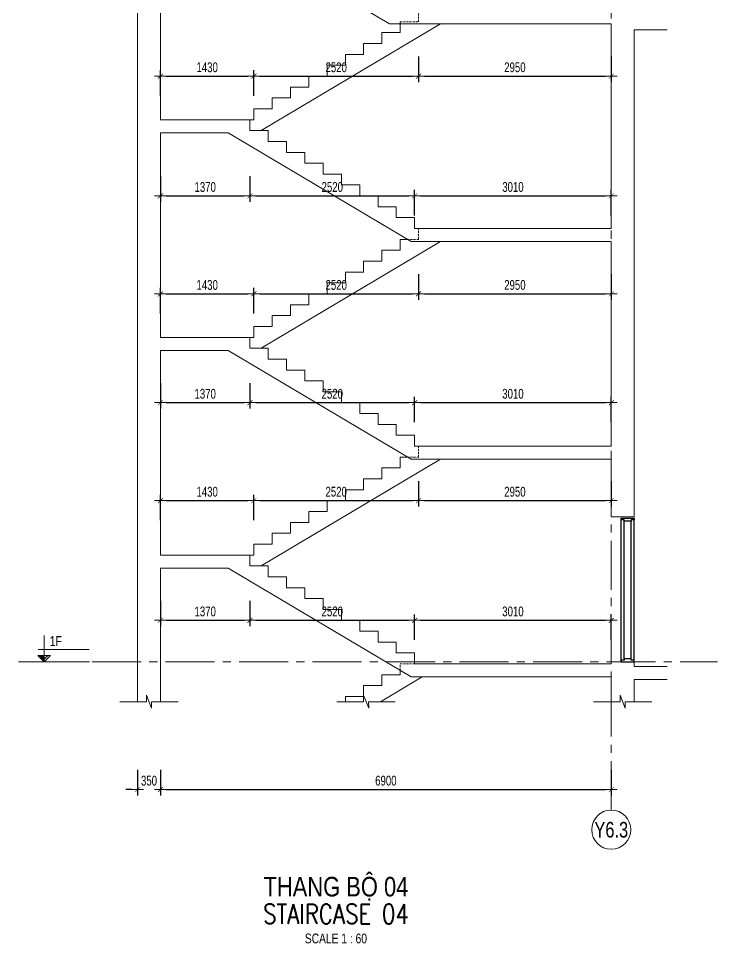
# Model space of a CAD drawing. Header units: millimetres. Extents: x -179076 to 254975, y -18667 to 296191.
# Drawn here: x 62332 to 73030, y 162177 to 176342 of the extents above; entities that cross this region are included whole.
import ezdxf
from ezdxf.enums import TextEntityAlignment as Align

# ---------------------------------------------------------------- set-up
doc = ezdxf.new("R2010")
doc.units = ezdxf.units.MM
doc.linetypes.add('CENTER2', pattern=[1.125, 0.75, -0.125, 0.125, -0.125])
doc.linetypes.add('HIDDEN2', pattern=[4.762499999999999, 3.175, -1.5875])
doc.layers.get('Defpoints').update_dxf_attribs({"color": 151, "lineweight": 9})
doc.layers.add('A-DOOR', color=4, linetype='Continuous')
doc.layers.add('DOOR', color=4, linetype='Continuous')
for name, color, linetype, lineweight in [('NDC_S_ANNO', 7, 'Continuous', 20), ('NDC_S_AXIS', 5, 'CENTER2', 13), ('NDC_S_CONTINUOUS', 3, 'Continuous', 20), ('NDC_S_DIM', 1, 'Continuous', 15), ('NDC_S_ENG TITLE', 3, 'Continuous', 20), ('NDC_S_HIDDEN', 8, 'HIDDEN2', 13), ('NDC_S_SLAB', 2, 'Continuous', 20), ('NDC_S_SYMBOL', 1, 'Continuous', 15), ('NDC_S_TEXT SYMBOL', 7, 'Continuous', 20), ('NDC_S_VN TEXT', 7, 'Continuous', 20), ('NDC_S_VN TITLE', 6, 'Continuous', 35)]:
    doc.layers.add(name, color=color, linetype=linetype, lineweight=lineweight)
doc.styles.add('NDC_ANNO', font='', dxfattribs={"width": 0.8})
doc.styles.add('NDC_DIM', font='', dxfattribs={"width": 0.75})
doc.styles.add('NDC_EN TXT', font='romans.shx', dxfattribs={"width": 0.8})
doc.styles.add('NDC_VIE TXT', font='arial.ttf', dxfattribs={"width": 0.8})
doc.styles.get('NDC_ANNO').set_extended_font_data('Dotum')
doc.styles.get('NDC_DIM').set_extended_font_data('Dotum')
doc.dimstyles.new('NDC_dim_60', dxfattribs={"dimscale": 60, "dimtxt": 2.5, "dimasz": 1.5, "dimexe": 1.5, "dimexo": 2.5, "dimgap": 1, "dimtad": 1, "dimdec": 0, "dimzin": 0, "dimdsep": 46, "dimtxsty": 'NDC_DIM', "dimblk": 'DIMMARK', "dimcen": 0.09, "dimdle": 1.2, "dimclrd": 1, "dimclre": 1, "dimclrt": 3, "dimadec": 0, "dimazin": 0, "dimtfac": 1, "dimtdec": 0, "dimtix": 1, "dimtofl": 0, "dimtmove": 0, "dimatfit": 3, "dimfxl": 5, "dimfxlon": 1, "dimtolj": 1, "dimtzin": 0, "dimarcsym": 0})

# ---------------------------------------------------------------- blocks, each defined once
blk = doc.blocks.new('X-SECTION-2$0$X-SEC-DOO2')
at = {"layer": 'A-DOOR'}
for p, q in [((41975.58351206721, 101971.8529757934), (41975.58351206745, 104171.8529757934)), ((42020.58351206721, 102016.8529757934), (42020.58351206745, 104126.8529757934)), ((42130.58351206721, 102016.8529757934), (42130.58351206745, 104126.8529757934)), ((42175.58351206721, 101971.8529757934), (42175.58351206745, 104171.8529757934))]:
    blk.add_line(p, q, dxfattribs=at)
for points in [[(41975.58351206745, 104171.8529757934), (41975.58351206745, 104146.8529757934), (42020.58351206745, 104146.8529757934), (42020.58351206745, 104126.8529757934), (42130.58351206745, 104126.8529757934), (42130.58351206745, 104146.8529757934), (42175.58351206745, 104146.8529757934), (42175.58351206745, 104171.8529757934)], [(41975.58351206721, 101971.8529757934), (41975.58351206721, 101996.8529757934), (42020.58351206721, 101996.8529757934), (42020.58351206721, 102016.8529757934), (42130.58351206721, 102016.8529757934), (42130.58351206721, 101996.8529757934), (42175.58351206721, 101996.8529757934), (42175.58351206721, 101971.8529757934)]]:
    blk.add_lwpolyline(points, close=True, dxfattribs=at)
at = {"layer": 'Defpoints'}
blk.add_line((41975.58351206745, 104191.8529757934), (42175.58351206745, 104191.8529757934), dxfattribs=at)
blk = doc.blocks.new('*U187')
at = {"layer": 'NDC_S_SYMBOL'}
blk.add_line((3.061616997868383e-16, 5), (4.286263797015736e-16, 9), dxfattribs=at)
blk.add_circle((0, 0), 5, dxfattribs=at)
at = {"layer": 'NDC_S_TEXT SYMBOL', "color": 7, "style": 'NDC_ANNO', "width": 0.8}
blk.add_attdef('GRID', text='', height=4, dxfattribs=at).set_placement((0, 0), align=Align.MIDDLE)
blk = doc.blocks.new('kata_block_CT')
at = {"layer": 'NDC_S_ANNO'}
blk.add_hatch(color=3, dxfattribs=at).paths.add_polyline_path([(0, 1.596954857557648), (-1.612010908633238, 1.596954857557648), (0, 0)])
at = {"layer": 'NDC_S_ANNO', "ltscale": 50}
h = blk.add_hatch(dxfattribs=at)
h.set_pattern_fill('ANSI31', color=256, scale=1.406250541793835, style=0)
h.set_pattern_definition([(45.00000000000001, (0, 5.456968210637569e-12), (-3.157122508925224, 3.157122508925225), [])])
h.paths.add_polyline_path([(0, 1.596954857557648), (0, 0), (1.612010908924276, 1.596954857557648)])
for p, q in [((-1.592704896858777, 3.140833880479477), (11.46947077315417, 3.140833880479477)), ((11.56125648126181, 5.456968210637569e-12), (-1.63869572513795, 5.456968210637569e-12))]:
    blk.add_line(p, q, dxfattribs=at)
for points in [[(0, 6.69495074864426), (0, 0)], [(0, 0), (-1.612010908924276, 1.596954857557648), (0, 1.596954857557648)], [(0, 0), (1.612010908924276, 1.596954857557648), (0, 1.596954857557648)]]:
    blk.add_lwpolyline(points, dxfattribs=at)
at = {"layer": 'NDC_S_ANNO', "color": 8, "ltscale": 50}
blk.add_lwpolyline([(0, 0), (-1.612010908633238, 1.596954857557648), (0, 1.596954857557648)], dxfattribs=at)
at = {"layer": 'NDC_S_TEXT SYMBOL', "color": 3, "style": 'NDC_ANNO', "width": 0.8}
blk.add_attdef('CT', (1.409564409346785, 4.068271311703938), '', height=2.5, dxfattribs=at)
blk = doc.blocks.new('Drawing name_symbol')
at = {"layer": 'NDC_S_ENG TITLE', "style": 'NDC_EN TXT', "width": 0.8}
blk.add_attdef('SECTDET1', text='', height=5, dxfattribs=at).set_placement((0, 1.011264427095739), align=Align.CENTER)
at = {"layer": 'NDC_S_TEXT SYMBOL', "lineweight": 25, "style": 'NDC_ANNO', "width": 0.8}
blk.add_attdef('SSCALE', text='', height=2.5, dxfattribs=at).set_placement((0, -3.998868953555331), align=Align.CENTER)
at = {"layer": 'NDC_S_VN TITLE', "style": 'NDC_VIE TXT', "width": 0.8}
blk.add_attdef('SECTDET2', text='', height=5, dxfattribs=at).set_placement((0, 7.970649532882817), align=Align.CENTER)
blk = doc.blocks.new('DIMMARK')
at = {"layer": 'NDC_S_DIM', "color": 1}
blk.add_line((-1.5, 0), (1, 0), dxfattribs=at)
at = {"layer": 'NDC_S_DIM', "color": 2, "const_width": 0.1}
blk.add_lwpolyline([(-0.4242640687119285, -0.4242640687119285), (0.4242640687119285, 0.4242640687119285)], dxfattribs=at)
blk = doc.blocks.new('*D2323')
at = {"layer": 'Defpoints', "color": 0, "transparency": 16777216}
for p in [(64504.42074302932, 168125.9525134283), (65874.42074272908, 168125.9525134283), (65874.42074272908, 167125.9525134281)]:
    blk.add_point(p, dxfattribs=at)
at = {"layer": 'NDC_S_DIM', "color": 1, "lineweight": -2, "transparency": 16777216}
for p, q in [((64504.42074302932, 167425.9525134281), (64504.42074302932, 167035.9525134281)), ((65874.42074272908, 167425.9525134281), (65874.42074272908, 167035.9525134281)), ((64594.42074302932, 167125.9525134281), (65784.42074272908, 167125.9525134281))]:
    blk.add_line(p, q, dxfattribs=at)
at = {"layer": 'NDC_S_DIM', "color": 1, "lineweight": -2, "transparency": 16777216, "xscale": 90, "yscale": 90, "zscale": 90, "rotation": 180}
blk.add_blockref('DIMMARK', (64504.42074302932, 167125.9525134281), dxfattribs=at)
at = {"layer": 'NDC_S_DIM', "color": 1, "lineweight": -2, "transparency": 16777216, "xscale": 90, "yscale": 90, "zscale": 90}
blk.add_blockref('DIMMARK', (65874.42074272908, 167125.9525134281), dxfattribs=at)
at = {"layer": 'NDC_S_DIM', "color": 3, "transparency": 16777216, "insert": (65189.4207428792, 167261.0542773358), "char_height": 150, "attachment_point": 5, "style": 'NDC_DIM'}
blk.add_mtext('\\A1;1370', dxfattribs=at)
blk = doc.blocks.new('*D2324')
at = {"layer": 'Defpoints', "color": 0, "transparency": 16777216}
for p in [(65874.42074272908, 168125.9525134283), (68394.42074272908, 167125.9525134281), (68394.42074272908, 166459.2858467592)]:
    blk.add_point(p, dxfattribs=at)
at = {"layer": 'NDC_S_DIM', "color": 1, "lineweight": -2, "transparency": 16777216}
for p, q in [((65874.42074272908, 167425.9525134281), (65874.42074272908, 167035.9525134281)), ((68394.42074272908, 166825.9525134281), (68394.42074272908, 167215.9525134281)), ((65964.42074272908, 167125.9525134281), (68304.42074272908, 167125.9525134281))]:
    blk.add_line(p, q, dxfattribs=at)
at = {"layer": 'NDC_S_DIM', "color": 1, "lineweight": -2, "transparency": 16777216, "xscale": 90, "yscale": 90, "zscale": 90, "rotation": 180}
blk.add_blockref('DIMMARK', (65874.42074272908, 167125.9525134281), dxfattribs=at)
at = {"layer": 'NDC_S_DIM', "color": 1, "lineweight": -2, "transparency": 16777216, "xscale": 90, "yscale": 90, "zscale": 90}
blk.add_blockref('DIMMARK', (68394.42074272908, 167125.9525134281), dxfattribs=at)
at = {"layer": 'NDC_S_DIM', "color": 3, "transparency": 16777216, "insert": (67134.42074272908, 167261.0542773358), "char_height": 150, "attachment_point": 5, "style": 'NDC_DIM'}
blk.add_mtext('\\A1;2520', dxfattribs=at)
blk = doc.blocks.new('*D2325')
at = {"layer": 'Defpoints', "color": 0, "transparency": 16777216}
for p in [(71404.42074302117, 167125.9525134281), (68394.42074272908, 166459.2858467592), (71404.42074302117, 166459.2858467591)]:
    blk.add_point(p, dxfattribs=at)
at = {"layer": 'NDC_S_DIM', "color": 1, "lineweight": -2, "transparency": 16777216}
for p, q in [((68394.42074272908, 166825.9525134281), (68394.42074272908, 167215.9525134281)), ((71404.42074302117, 166825.9525134281), (71404.42074302117, 167215.9525134281)), ((68484.42074272908, 167125.9525134281), (71314.42074302117, 167125.9525134281))]:
    blk.add_line(p, q, dxfattribs=at)
at = {"layer": 'NDC_S_DIM', "color": 1, "lineweight": -2, "transparency": 16777216, "xscale": 90, "yscale": 90, "zscale": 90, "rotation": 180}
blk.add_blockref('DIMMARK', (68394.42074272908, 167125.9525134281), dxfattribs=at)
at = {"layer": 'NDC_S_DIM', "color": 1, "lineweight": -2, "transparency": 16777216, "xscale": 90, "yscale": 90, "zscale": 90}
blk.add_blockref('DIMMARK', (71404.42074302117, 167125.9525134281), dxfattribs=at)
at = {"layer": 'NDC_S_DIM', "color": 3, "transparency": 16777216, "insert": (69899.42074287513, 167261.0542773358), "char_height": 150, "attachment_point": 5, "style": 'NDC_DIM'}
blk.add_mtext('\\A1;3010', dxfattribs=at)
blk = doc.blocks.new('*D2326')
at = {"layer": 'Defpoints', "color": 0, "transparency": 16777216}
for p in [(65934.42074272908, 168959.2858467618), (64504.42074302932, 168125.9525134283), (65934.42074272908, 168125.9525134283)]:
    blk.add_point(p, dxfattribs=at)
at = {"layer": 'NDC_S_DIM', "color": 1, "lineweight": -2, "transparency": 16777216}
for p, q in [((64504.42074302932, 168659.2858467618), (64504.42074302932, 169049.2858467618)), ((65934.42074272908, 168659.2858467618), (65934.42074272908, 169049.2858467618)), ((64594.42074302932, 168959.2858467618), (65844.42074272908, 168959.2858467618))]:
    blk.add_line(p, q, dxfattribs=at)
at = {"layer": 'NDC_S_DIM', "color": 1, "lineweight": -2, "transparency": 16777216, "xscale": 90, "yscale": 90, "zscale": 90, "rotation": 180}
blk.add_blockref('DIMMARK', (64504.42074302932, 168959.2858467618), dxfattribs=at)
at = {"layer": 'NDC_S_DIM', "color": 1, "lineweight": -2, "transparency": 16777216, "xscale": 90, "yscale": 90, "zscale": 90}
blk.add_blockref('DIMMARK', (65934.42074272908, 168959.2858467618), dxfattribs=at)
at = {"layer": 'NDC_S_DIM', "color": 3, "transparency": 16777216, "insert": (65219.4207428792, 169094.3876106695), "char_height": 150, "attachment_point": 5, "style": 'NDC_DIM'}
blk.add_mtext('\\A1;1430', dxfattribs=at)
blk = doc.blocks.new('*D2327')
at = {"layer": 'Defpoints', "color": 0, "transparency": 16777216}
for p in [(68454.42074272908, 169625.9525134286), (68454.42074272908, 168959.2858467618), (65934.42074272908, 168125.9525134283)]:
    blk.add_point(p, dxfattribs=at)
at = {"layer": 'NDC_S_DIM', "color": 1, "lineweight": -2, "transparency": 16777216}
for p, q in [((68454.42074272908, 169259.2858467618), (68454.42074272908, 168869.2858467618)), ((65934.42074272908, 168659.2858467618), (65934.42074272908, 169049.2858467618)), ((66024.42074272908, 168959.2858467618), (68364.42074272908, 168959.2858467618))]:
    blk.add_line(p, q, dxfattribs=at)
at = {"layer": 'NDC_S_DIM', "color": 1, "lineweight": -2, "transparency": 16777216, "xscale": 90, "yscale": 90, "zscale": 90, "rotation": 180}
blk.add_blockref('DIMMARK', (65934.42074272908, 168959.2858467618), dxfattribs=at)
at = {"layer": 'NDC_S_DIM', "color": 1, "lineweight": -2, "transparency": 16777216, "xscale": 90, "yscale": 90, "zscale": 90}
blk.add_blockref('DIMMARK', (68454.42074272908, 168959.2858467618), dxfattribs=at)
at = {"layer": 'NDC_S_DIM', "color": 3, "transparency": 16777216, "insert": (67194.42074272908, 169094.3876106695), "char_height": 150, "attachment_point": 5, "style": 'NDC_DIM'}
blk.add_mtext('\\A1;2520', dxfattribs=at)
blk = doc.blocks.new('*D2328')
at = {"layer": 'Defpoints', "color": 0, "transparency": 16777216}
for p in [(68454.42074272908, 169625.9525134286), (71404.42074302117, 169592.6191800932), (71404.42074302117, 168959.2858467618)]:
    blk.add_point(p, dxfattribs=at)
at = {"layer": 'NDC_S_DIM', "color": 1, "lineweight": -2, "transparency": 16777216}
for p, q in [((68454.42074272908, 169259.2858467618), (68454.42074272908, 168869.2858467618)), ((71404.42074302117, 169259.2858467618), (71404.42074302117, 168869.2858467618)), ((68544.42074272908, 168959.2858467618), (71314.42074302117, 168959.2858467618))]:
    blk.add_line(p, q, dxfattribs=at)
at = {"layer": 'NDC_S_DIM', "color": 1, "lineweight": -2, "transparency": 16777216, "xscale": 90, "yscale": 90, "zscale": 90, "rotation": 180}
blk.add_blockref('DIMMARK', (68454.42074272908, 168959.2858467618), dxfattribs=at)
at = {"layer": 'NDC_S_DIM', "color": 1, "lineweight": -2, "transparency": 16777216, "xscale": 90, "yscale": 90, "zscale": 90}
blk.add_blockref('DIMMARK', (71404.42074302117, 168959.2858467618), dxfattribs=at)
at = {"layer": 'NDC_S_DIM', "color": 3, "transparency": 16777216, "insert": (69929.42074287513, 169094.3876106695), "char_height": 150, "attachment_point": 5, "style": 'NDC_DIM'}
blk.add_mtext('\\A1;2950', dxfattribs=at)
blk = doc.blocks.new('*D2329')
at = {"layer": 'Defpoints', "color": 0, "transparency": 16777216}
for p in [(64504.42074302932, 171459.2858467624), (65874.42074272908, 171459.2858467624), (65874.42074272908, 170459.2858467621)]:
    blk.add_point(p, dxfattribs=at)
at = {"layer": 'NDC_S_DIM', "color": 1, "lineweight": -2, "transparency": 16777216}
for p, q in [((64504.42074302932, 170759.2858467621), (64504.42074302932, 170369.2858467621)), ((65874.42074272908, 170759.2858467621), (65874.42074272908, 170369.2858467621)), ((64594.42074302932, 170459.2858467621), (65784.42074272908, 170459.2858467621))]:
    blk.add_line(p, q, dxfattribs=at)
at = {"layer": 'NDC_S_DIM', "color": 1, "lineweight": -2, "transparency": 16777216, "xscale": 90, "yscale": 90, "zscale": 90, "rotation": 180}
blk.add_blockref('DIMMARK', (64504.42074302932, 170459.2858467621), dxfattribs=at)
at = {"layer": 'NDC_S_DIM', "color": 1, "lineweight": -2, "transparency": 16777216, "xscale": 90, "yscale": 90, "zscale": 90}
blk.add_blockref('DIMMARK', (65874.42074272908, 170459.2858467621), dxfattribs=at)
at = {"layer": 'NDC_S_DIM', "color": 3, "transparency": 16777216, "insert": (65189.4207428792, 170594.3876106699), "char_height": 150, "attachment_point": 5, "style": 'NDC_DIM'}
blk.add_mtext('\\A1;1370', dxfattribs=at)
blk = doc.blocks.new('*D2330')
at = {"layer": 'Defpoints', "color": 0, "transparency": 16777216}
for p in [(65874.42074272908, 171459.2858467624), (68394.42074272908, 170459.2858467621), (68394.42074272908, 169792.6191800933)]:
    blk.add_point(p, dxfattribs=at)
at = {"layer": 'NDC_S_DIM', "color": 1, "lineweight": -2, "transparency": 16777216}
for p, q in [((65874.42074272908, 170759.2858467621), (65874.42074272908, 170369.2858467621)), ((65964.42074272908, 170459.2858467621), (68304.42074272908, 170459.2858467621)), ((68394.42074272908, 170159.2858467621), (68394.42074272908, 170549.2858467621))]:
    blk.add_line(p, q, dxfattribs=at)
at = {"layer": 'NDC_S_DIM', "color": 1, "lineweight": -2, "transparency": 16777216, "xscale": 90, "yscale": 90, "zscale": 90, "rotation": 180}
blk.add_blockref('DIMMARK', (65874.42074272908, 170459.2858467621), dxfattribs=at)
at = {"layer": 'NDC_S_DIM', "color": 1, "lineweight": -2, "transparency": 16777216, "xscale": 90, "yscale": 90, "zscale": 90}
blk.add_blockref('DIMMARK', (68394.42074272908, 170459.2858467621), dxfattribs=at)
at = {"layer": 'NDC_S_DIM', "color": 3, "transparency": 16777216, "insert": (67134.42074272908, 170594.3876106699), "char_height": 150, "attachment_point": 5, "style": 'NDC_DIM'}
blk.add_mtext('\\A1;2520', dxfattribs=at)
blk = doc.blocks.new('*D2331')
at = {"layer": 'Defpoints', "color": 0, "transparency": 16777216}
for p in [(71404.42074302117, 170459.2858467621), (68394.42074272908, 169792.6191800933), (71404.42074302117, 169792.6191800933)]:
    blk.add_point(p, dxfattribs=at)
at = {"layer": 'NDC_S_DIM', "color": 1, "lineweight": -2, "transparency": 16777216}
for p, q in [((68394.42074272908, 170159.2858467621), (68394.42074272908, 170549.2858467621)), ((68484.42074272908, 170459.2858467621), (71314.42074302117, 170459.2858467621)), ((71404.42074302117, 170159.2858467621), (71404.42074302117, 170549.2858467621))]:
    blk.add_line(p, q, dxfattribs=at)
at = {"layer": 'NDC_S_DIM', "color": 1, "lineweight": -2, "transparency": 16777216, "xscale": 90, "yscale": 90, "zscale": 90, "rotation": 180}
blk.add_blockref('DIMMARK', (68394.42074272908, 170459.2858467621), dxfattribs=at)
at = {"layer": 'NDC_S_DIM', "color": 1, "lineweight": -2, "transparency": 16777216, "xscale": 90, "yscale": 90, "zscale": 90}
blk.add_blockref('DIMMARK', (71404.42074302117, 170459.2858467621), dxfattribs=at)
at = {"layer": 'NDC_S_DIM', "color": 3, "transparency": 16777216, "insert": (69899.42074287513, 170594.3876106699), "char_height": 150, "attachment_point": 5, "style": 'NDC_DIM'}
blk.add_mtext('\\A1;3010', dxfattribs=at)
blk = doc.blocks.new('*D2332')
at = {"layer": 'Defpoints', "color": 0, "transparency": 16777216}
for p in [(65934.42074272908, 172125.9525134292), (64504.42074302932, 171459.2858467624), (65934.42074272908, 171459.2858467624)]:
    blk.add_point(p, dxfattribs=at)
at = {"layer": 'NDC_S_DIM', "color": 1, "lineweight": -2, "transparency": 16777216}
for p, q in [((64504.42074302932, 171825.9525134292), (64504.42074302932, 172215.9525134292)), ((64594.42074302932, 172125.9525134292), (65844.42074272908, 172125.9525134292)), ((65934.42074272908, 171825.9525134292), (65934.42074272908, 172215.9525134292))]:
    blk.add_line(p, q, dxfattribs=at)
at = {"layer": 'NDC_S_DIM', "color": 1, "lineweight": -2, "transparency": 16777216, "xscale": 90, "yscale": 90, "zscale": 90, "rotation": 180}
blk.add_blockref('DIMMARK', (64504.42074302932, 172125.9525134292), dxfattribs=at)
at = {"layer": 'NDC_S_DIM', "color": 1, "lineweight": -2, "transparency": 16777216, "xscale": 90, "yscale": 90, "zscale": 90}
blk.add_blockref('DIMMARK', (65934.42074272908, 172125.9525134292), dxfattribs=at)
at = {"layer": 'NDC_S_DIM', "color": 3, "transparency": 16777216, "insert": (65219.4207428792, 172261.0542773369), "char_height": 150, "attachment_point": 5, "style": 'NDC_DIM'}
blk.add_mtext('\\A1;1430', dxfattribs=at)
blk = doc.blocks.new('*D2333')
at = {"layer": 'Defpoints', "color": 0, "transparency": 16777216}
for p in [(68454.42074272908, 172959.2858467627), (68454.42074272908, 172125.9525134292), (65934.42074272908, 171459.2858467624)]:
    blk.add_point(p, dxfattribs=at)
at = {"layer": 'NDC_S_DIM', "color": 1, "lineweight": -2, "transparency": 16777216}
for p, q in [((68454.42074272908, 172425.9525134292), (68454.42074272908, 172035.9525134292)), ((65934.42074272908, 171825.9525134292), (65934.42074272908, 172215.9525134292)), ((66024.42074272908, 172125.9525134292), (68364.42074272908, 172125.9525134292))]:
    blk.add_line(p, q, dxfattribs=at)
at = {"layer": 'NDC_S_DIM', "color": 1, "lineweight": -2, "transparency": 16777216, "xscale": 90, "yscale": 90, "zscale": 90, "rotation": 180}
blk.add_blockref('DIMMARK', (65934.42074272908, 172125.9525134292), dxfattribs=at)
at = {"layer": 'NDC_S_DIM', "color": 1, "lineweight": -2, "transparency": 16777216, "xscale": 90, "yscale": 90, "zscale": 90}
blk.add_blockref('DIMMARK', (68454.42074272908, 172125.9525134292), dxfattribs=at)
at = {"layer": 'NDC_S_DIM', "color": 3, "transparency": 16777216, "insert": (67194.42074272908, 172261.0542773369), "char_height": 150, "attachment_point": 5, "style": 'NDC_DIM'}
blk.add_mtext('\\A1;2520', dxfattribs=at)
blk = doc.blocks.new('*D2304')
at = {"layer": 'Defpoints', "color": 0, "transparency": 16777216}
for p in [(68454.42074272908, 172959.2858467627), (71404.42074302117, 172925.9525134272), (71404.42074302117, 172125.9525134292)]:
    blk.add_point(p, dxfattribs=at)
at = {"layer": 'NDC_S_DIM', "color": 1, "lineweight": -2, "transparency": 16777216}
for p, q in [((68454.42074272908, 172425.9525134292), (68454.42074272908, 172035.9525134292)), ((71404.42074302117, 172425.9525134292), (71404.42074302117, 172035.9525134292)), ((68544.42074272908, 172125.9525134292), (71314.42074302117, 172125.9525134292))]:
    blk.add_line(p, q, dxfattribs=at)
at = {"layer": 'NDC_S_DIM', "color": 1, "lineweight": -2, "transparency": 16777216, "xscale": 90, "yscale": 90, "zscale": 90, "rotation": 180}
blk.add_blockref('DIMMARK', (68454.42074272908, 172125.9525134292), dxfattribs=at)
at = {"layer": 'NDC_S_DIM', "color": 1, "lineweight": -2, "transparency": 16777216, "xscale": 90, "yscale": 90, "zscale": 90}
blk.add_blockref('DIMMARK', (71404.42074302117, 172125.9525134292), dxfattribs=at)
at = {"layer": 'NDC_S_DIM', "color": 3, "transparency": 16777216, "insert": (69929.42074287513, 172261.0542773369), "char_height": 150, "attachment_point": 5, "style": 'NDC_DIM'}
blk.add_mtext('\\A1;2950', dxfattribs=at)
blk = doc.blocks.new('*D2305')
at = {"layer": 'Defpoints', "color": 0, "transparency": 16777216}
for p in [(64504.42074302932, 174792.6191800964), (65874.42074272908, 174792.6191800964), (65874.42074272908, 173625.9525134295)]:
    blk.add_point(p, dxfattribs=at)
at = {"layer": 'NDC_S_DIM', "color": 1, "lineweight": -2, "transparency": 16777216}
for p, q in [((64504.42074302932, 173925.9525134295), (64504.42074302932, 173535.9525134295)), ((65874.42074272908, 173925.9525134295), (65874.42074272908, 173535.9525134295)), ((64594.42074302932, 173625.9525134295), (65784.42074272908, 173625.9525134295))]:
    blk.add_line(p, q, dxfattribs=at)
at = {"layer": 'NDC_S_DIM', "color": 1, "lineweight": -2, "transparency": 16777216, "xscale": 90, "yscale": 90, "zscale": 90, "rotation": 180}
blk.add_blockref('DIMMARK', (64504.42074302932, 173625.9525134295), dxfattribs=at)
at = {"layer": 'NDC_S_DIM', "color": 1, "lineweight": -2, "transparency": 16777216, "xscale": 90, "yscale": 90, "zscale": 90}
blk.add_blockref('DIMMARK', (65874.42074272908, 173625.9525134295), dxfattribs=at)
at = {"layer": 'NDC_S_DIM', "color": 3, "transparency": 16777216, "insert": (65189.4207428792, 173761.0542773372), "char_height": 150, "attachment_point": 5, "style": 'NDC_DIM'}
blk.add_mtext('\\A1;1370', dxfattribs=at)
blk = doc.blocks.new('*D2306')
at = {"layer": 'Defpoints', "color": 0, "transparency": 16777216}
for p in [(65874.42074272908, 174792.6191800964), (68394.42074272908, 173625.9525134295), (68394.42074272908, 173125.9525134274)]:
    blk.add_point(p, dxfattribs=at)
at = {"layer": 'NDC_S_DIM', "color": 1, "lineweight": -2, "transparency": 16777216}
for p, q in [((65874.42074272908, 173925.9525134295), (65874.42074272908, 173535.9525134295)), ((68394.42074272908, 173325.9525134295), (68394.42074272908, 173715.9525134295)), ((65964.42074272908, 173625.9525134295), (68304.42074272908, 173625.9525134295))]:
    blk.add_line(p, q, dxfattribs=at)
at = {"layer": 'NDC_S_DIM', "color": 1, "lineweight": -2, "transparency": 16777216, "xscale": 90, "yscale": 90, "zscale": 90, "rotation": 180}
blk.add_blockref('DIMMARK', (65874.42074272908, 173625.9525134295), dxfattribs=at)
at = {"layer": 'NDC_S_DIM', "color": 1, "lineweight": -2, "transparency": 16777216, "xscale": 90, "yscale": 90, "zscale": 90}
blk.add_blockref('DIMMARK', (68394.42074272908, 173625.9525134295), dxfattribs=at)
at = {"layer": 'NDC_S_DIM', "color": 3, "transparency": 16777216, "insert": (67134.42074272908, 173761.0542773372), "char_height": 150, "attachment_point": 5, "style": 'NDC_DIM'}
blk.add_mtext('\\A1;2520', dxfattribs=at)
blk = doc.blocks.new('*D2307')
at = {"layer": 'Defpoints', "color": 0, "transparency": 16777216}
for p in [(71404.42074302117, 173625.9525134295), (68394.42074272908, 173125.9525134274), (71404.42074302117, 173125.9525134272)]:
    blk.add_point(p, dxfattribs=at)
at = {"layer": 'NDC_S_DIM', "color": 1, "lineweight": -2, "transparency": 16777216}
for p, q in [((68394.42074272908, 173325.9525134295), (68394.42074272908, 173715.9525134295)), ((71404.42074302117, 173325.9525134295), (71404.42074302117, 173715.9525134295)), ((68484.42074272908, 173625.9525134295), (71314.42074302117, 173625.9525134295))]:
    blk.add_line(p, q, dxfattribs=at)
at = {"layer": 'NDC_S_DIM', "color": 1, "lineweight": -2, "transparency": 16777216, "xscale": 90, "yscale": 90, "zscale": 90, "rotation": 180}
blk.add_blockref('DIMMARK', (68394.42074272908, 173625.9525134295), dxfattribs=at)
at = {"layer": 'NDC_S_DIM', "color": 1, "lineweight": -2, "transparency": 16777216, "xscale": 90, "yscale": 90, "zscale": 90}
blk.add_blockref('DIMMARK', (71404.42074302117, 173625.9525134295), dxfattribs=at)
at = {"layer": 'NDC_S_DIM', "color": 3, "transparency": 16777216, "insert": (69899.42074287513, 173761.0542773372), "char_height": 150, "attachment_point": 5, "style": 'NDC_DIM'}
blk.add_mtext('\\A1;3010', dxfattribs=at)
blk = doc.blocks.new('*D2308')
at = {"layer": 'Defpoints', "color": 0, "transparency": 16777216}
for p in [(65934.42074272908, 175459.2858467632), (64504.42074302932, 174792.6191800964), (65934.42074272908, 174792.6191800964)]:
    blk.add_point(p, dxfattribs=at)
at = {"layer": 'NDC_S_DIM', "color": 1, "lineweight": -2, "transparency": 16777216}
for p, q in [((64504.42074302932, 175159.2858467632), (64504.42074302932, 175549.2858467632)), ((65934.42074272908, 175159.2858467632), (65934.42074272908, 175549.2858467632)), ((64594.42074302932, 175459.2858467632), (65844.42074272908, 175459.2858467632))]:
    blk.add_line(p, q, dxfattribs=at)
at = {"layer": 'NDC_S_DIM', "color": 1, "lineweight": -2, "transparency": 16777216, "xscale": 90, "yscale": 90, "zscale": 90, "rotation": 180}
blk.add_blockref('DIMMARK', (64504.42074302932, 175459.2858467632), dxfattribs=at)
at = {"layer": 'NDC_S_DIM', "color": 1, "lineweight": -2, "transparency": 16777216, "xscale": 90, "yscale": 90, "zscale": 90}
blk.add_blockref('DIMMARK', (65934.42074272908, 175459.2858467632), dxfattribs=at)
at = {"layer": 'NDC_S_DIM', "color": 3, "transparency": 16777216, "insert": (65219.4207428792, 175594.387610671), "char_height": 150, "attachment_point": 5, "style": 'NDC_DIM'}
blk.add_mtext('\\A1;1430', dxfattribs=at)
blk = doc.blocks.new('*D2309')
at = {"layer": 'Defpoints', "color": 0, "transparency": 16777216}
for p in [(68454.42074272908, 176292.6191800967), (68454.42074272908, 175459.2858467632), (65934.42074272908, 174792.6191800964)]:
    blk.add_point(p, dxfattribs=at)
at = {"layer": 'NDC_S_DIM', "color": 1, "lineweight": -2, "transparency": 16777216}
for p, q in [((68454.42074272908, 175759.2858467632), (68454.42074272908, 175369.2858467632)), ((65934.42074272908, 175159.2858467632), (65934.42074272908, 175549.2858467632)), ((66024.42074272908, 175459.2858467632), (68364.42074272908, 175459.2858467632))]:
    blk.add_line(p, q, dxfattribs=at)
at = {"layer": 'NDC_S_DIM', "color": 1, "lineweight": -2, "transparency": 16777216, "xscale": 90, "yscale": 90, "zscale": 90, "rotation": 180}
blk.add_blockref('DIMMARK', (65934.42074272908, 175459.2858467632), dxfattribs=at)
at = {"layer": 'NDC_S_DIM', "color": 1, "lineweight": -2, "transparency": 16777216, "xscale": 90, "yscale": 90, "zscale": 90}
blk.add_blockref('DIMMARK', (68454.42074272908, 175459.2858467632), dxfattribs=at)
at = {"layer": 'NDC_S_DIM', "color": 3, "transparency": 16777216, "insert": (67194.42074272908, 175594.387610671), "char_height": 150, "attachment_point": 5, "style": 'NDC_DIM'}
blk.add_mtext('\\A1;2520', dxfattribs=at)
blk = doc.blocks.new('*D2310')
at = {"layer": 'Defpoints', "color": 0, "transparency": 16777216}
for p in [(68454.42074272908, 176292.6191800967), (71404.42074302117, 176259.2858467613), (71404.42074302117, 175459.2858467632)]:
    blk.add_point(p, dxfattribs=at)
at = {"layer": 'NDC_S_DIM', "color": 1, "lineweight": -2, "transparency": 16777216}
for p, q in [((68454.42074272908, 175759.2858467632), (68454.42074272908, 175369.2858467632)), ((71404.42074302117, 175759.2858467632), (71404.42074302117, 175369.2858467632)), ((68544.42074272908, 175459.2858467632), (71314.42074302117, 175459.2858467632))]:
    blk.add_line(p, q, dxfattribs=at)
at = {"layer": 'NDC_S_DIM', "color": 1, "lineweight": -2, "transparency": 16777216, "xscale": 90, "yscale": 90, "zscale": 90, "rotation": 180}
blk.add_blockref('DIMMARK', (68454.42074272908, 175459.2858467632), dxfattribs=at)
at = {"layer": 'NDC_S_DIM', "color": 1, "lineweight": -2, "transparency": 16777216, "xscale": 90, "yscale": 90, "zscale": 90}
blk.add_blockref('DIMMARK', (71404.42074302117, 175459.2858467632), dxfattribs=at)
at = {"layer": 'NDC_S_DIM', "color": 3, "transparency": 16777216, "insert": (69929.42074287513, 175594.387610671), "char_height": 150, "attachment_point": 5, "style": 'NDC_DIM'}
blk.add_mtext('\\A1;2950', dxfattribs=at)
blk = doc.blocks.new('*D2334')
at = {"layer": 'Defpoints', "color": 0, "transparency": 16777216}
for p in [(64504.42074287035, 166259.2858467604), (71404.42074302117, 166259.2858467592), (71404.42074302117, 164534.3906713637)]:
    blk.add_point(p, dxfattribs=at)
at = {"layer": 'NDC_S_DIM', "color": 1, "lineweight": -2, "transparency": 16777216}
for p, q in [((64504.42074287035, 164834.3906713637), (64504.42074287035, 164444.3906713637)), ((71404.42074302117, 164834.3906713637), (71404.42074302117, 164444.3906713637)), ((64594.42074287035, 164534.3906713637), (71314.42074302117, 164534.3906713637))]:
    blk.add_line(p, q, dxfattribs=at)
at = {"layer": 'NDC_S_DIM', "color": 1, "lineweight": -2, "transparency": 16777216, "xscale": 90, "yscale": 90, "zscale": 90, "rotation": 180}
blk.add_blockref('DIMMARK', (64504.42074287035, 164534.3906713637), dxfattribs=at)
at = {"layer": 'NDC_S_DIM', "color": 1, "lineweight": -2, "transparency": 16777216, "xscale": 90, "yscale": 90, "zscale": 90}
blk.add_blockref('DIMMARK', (71404.42074302117, 164534.3906713637), dxfattribs=at)
at = {"layer": 'NDC_S_DIM', "color": 3, "transparency": 16777216, "insert": (67954.42074294576, 164669.4924352714), "char_height": 150, "attachment_point": 5, "style": 'NDC_DIM'}
blk.add_mtext('\\A1;6900', dxfattribs=at)
blk = doc.blocks.new('*D2335')
at = {"layer": 'Defpoints', "color": 0, "transparency": 16777216}
for p in [(64154.42074302932, 166259.2858467604), (64504.42074287035, 166259.2858467604), (64154.42074302932, 164534.3906713637)]:
    blk.add_point(p, dxfattribs=at)
at = {"layer": 'NDC_S_DIM', "color": 1, "lineweight": -2, "transparency": 16777216}
for p, q in [((64154.42074302932, 164834.3906713637), (64154.42074302932, 164444.3906713637)), ((64504.42074287035, 164834.3906713637), (64504.42074287035, 164444.3906713637)), ((64064.42074302932, 164534.3906713637), (63974.42074302932, 164534.3906713637)), ((64594.42074287035, 164534.3906713637), (64684.42074287035, 164534.3906713637))]:
    blk.add_line(p, q, dxfattribs=at)
at = {"layer": 'NDC_S_DIM', "color": 1, "lineweight": -2, "transparency": 16777216, "xscale": 90, "yscale": 90, "zscale": 90}
blk.add_blockref('DIMMARK', (64154.42074302932, 164534.3906713637), dxfattribs=at)
at = {"layer": 'NDC_S_DIM', "color": 1, "lineweight": -2, "transparency": 16777216, "xscale": 90, "yscale": 90, "zscale": 90, "rotation": 180}
blk.add_blockref('DIMMARK', (64504.42074287035, 164534.3906713637), dxfattribs=at)
at = {"layer": 'NDC_S_DIM', "color": 3, "transparency": 16777216, "insert": (64329.42074294983, 164669.4924352714), "char_height": 150, "attachment_point": 5, "style": 'NDC_DIM'}
blk.add_mtext('\\A1;350', dxfattribs=at)

msp = doc.modelspace()

# ---------------------------------------------------------------- linework, layer by layer
at = {"layer": 'NDC_S_AXIS', "ltscale": 1000}
msp.add_line((71404.42074302117, 164219.2858467603), (71404.42074302117, 183499.2404673634), dxfattribs=at)
msp.add_lwpolyline([(62332.18394279397, 166489.2858467612), (73030.09361716498, 166489.2858467612)], dxfattribs=at)
at = {"layer": 'NDC_S_CONTINUOUS'}
for p, q in [((68789.43992384085, 176259.2858467614), (66045.43992384423, 174625.9525134297)), ((68789.4399238408, 172925.9525134274), (66045.43992384423, 171292.6191800956)), ((68789.4399238408, 169592.6191800933), (66045.43992384423, 167959.2858467615)), ((67870.27914220055, 165878.8330005446), (68509.43992384405, 166259.2858467607))]:
    msp.add_line(p, q, dxfattribs=at)
for points in [[(65874.42074272908, 174792.6191800964), (65934.42074272908, 174792.6191800964), (65934.42074272908, 174959.2858467631), (66214.42074272908, 174959.2858467631), (66214.42074272908, 175125.9525134298), (66494.42074272908, 175125.9525134298), (66494.42074272908, 175292.6191800965), (66774.42074272908, 175292.6191800965), (66774.42074272908, 175459.2858467632), (67054.42074272908, 175459.2858467632), (67054.42074272908, 175625.9525134299), (67334.42074272908, 175625.9525134299), (67334.42074272908, 175792.6191800967), (67614.42074272908, 175792.6191800967), (67614.42074272908, 175959.2858467633), (67894.42074272908, 175959.2858467633), (67894.42074272908, 176125.95251343), (68174.42074272908, 176125.95251343), (68174.42074272908, 176259.2858467614)], [(65874.42074272908, 171459.2858467624), (65934.42074272908, 171459.2858467624), (65934.42074272908, 171625.952513429), (66214.42074272908, 171625.952513429), (66214.42074272908, 171792.6191800957), (66494.42074272908, 171792.6191800957), (66494.42074272908, 171959.2858467625), (66774.42074272908, 171959.2858467625), (66774.42074272908, 172125.9525134292), (67054.42074272908, 172125.9525134292), (67054.42074272908, 172292.6191800958), (67334.42074272908, 172292.6191800958), (67334.42074272908, 172459.2858467626), (67614.42074272908, 172459.2858467626), (67614.42074272908, 172625.9525134293), (67894.42074272908, 172625.9525134293), (67894.42074272908, 172792.619180096), (68174.42074272908, 172792.619180096), (68174.42074272908, 172959.2858467627), (68283.40156161394, 172959.2858467627)], [(65874.42074272908, 168125.9525134283), (65934.42074272908, 168125.9525134283), (65934.42074272908, 168292.619180095), (66214.42074272908, 168292.619180095), (66214.42074272908, 168459.2858467617), (66494.42074272908, 168459.2858467617), (66494.42074272908, 168625.9525134284), (66774.42074272908, 168625.9525134284), (66774.42074272908, 168792.6191800951), (67054.42074272908, 168792.6191800951), (67054.42074272908, 168959.2858467618), (67334.42074272908, 168959.2858467618), (67334.42074272908, 169125.9525134285), (67614.42074272908, 169125.9525134285), (67614.42074272908, 169292.6191800952), (67894.42074272908, 169292.6191800952), (67894.42074272908, 169459.2858467619), (68174.42074272908, 169459.2858467619), (68174.42074272908, 169625.9525134286), (68283.40156161394, 169625.9525134286)], [(67334.42074272908, 165878.8330005446), (67334.42074272908, 165959.2858467611), (67614.42074272908, 165959.2858467611), (67614.42074272908, 166125.9525134277), (67894.42074272908, 166125.9525134277), (67894.42074272908, 166292.6191800942), (68174.42074272908, 166292.6191800942), (68174.42074272908, 166357.488715145)]]:
    msp.add_lwpolyline(points, dxfattribs=at)
at = {"layer": 'NDC_S_HIDDEN', "ltscale": 10}
for points in [[(68174.42074272908, 176259.2858467614), (68174.42074272908, 176292.6191800967), (68454.42074272908, 176292.6191800967), (68454.42074272908, 176459.2858467614)], [(68283.40156161394, 172959.2858467627), (68454.42074272908, 172959.2858467627), (68454.42074272908, 173125.9525134293)], [(68283.40156161394, 169625.9525134286), (68454.42074272908, 169625.9525134286), (68454.42074272908, 169792.6191800953)], [(68174.42074272908, 166357.488715145), (68174.42074272908, 166459.2858467592), (68394.42074272908, 166459.2858467592)]]:
    msp.add_lwpolyline(points, dxfattribs=at)
at = {"layer": 'NDC_S_SLAB'}
for p, q in [((64154.42074302932, 165878.8330005446), (64154.42074302932, 183017.9830187296)), ((64504.42074287035, 177759.2858467629), (64504.42074287035, 174792.6191800964)), ((68009.40156161376, 176259.2858467609), (65489.40156161324, 177759.2858467629)), ((71754.42074302117, 168709.2858467638), (71754.42074302117, 176169.2858467634)), ((71754.42074302117, 176169.2858467634), (72257.7576391457, 176169.2858467635)), ((64504.42074287035, 174592.6191800964), (64504.42074287035, 171459.2858467624)), ((65539.40156161388, 174592.6191800964), (64504.42074287035, 174592.6191800964)), ((68339.40156161731, 172925.9525134274), (65539.40156161388, 174592.6191800964)), ((71404.42074302117, 172925.9525134272), (68339.40156161731, 172925.9525134274)), ((64504.42074287035, 171259.2858467624), (64504.42074287035, 168125.9525134283)), ((65539.40156161388, 171259.2858467624), (64504.42074287035, 171259.2858467624)), ((68339.40156161731, 169592.6191800933), (65539.40156161388, 171259.2858467624)), ((71754.42074302163, 168709.2858467638), (71404.42074302187, 168709.2858467638)), ((64504.42074287035, 165878.8330005446), (64504.42074287035, 167925.9525134283)), ((65539.40156161388, 167925.9525134283), (64504.42074287035, 167925.9525134283)), ((68339.40156161731, 166259.2858467592), (65539.40156161388, 167925.9525134283)), ((71754.42074302187, 166489.2858467612), (71404.4207430221, 166489.2858467613)), ((71754.42074302117, 166419.2858467626), (71754.42074302117, 166489.2858467613)), ((72257.7576391457, 166419.2858467625), (71754.42074302117, 166419.2858467626)), ((71404.42074302117, 166259.2858467592), (68339.40156161731, 166259.2858467592)), ((71404.42074302117, 165878.8330005446), (71404.42074302117, 166259.2858467603)), ((71754.42074302117, 165878.8330005446), (71754.42074302117, 166219.2858467626)), ((72257.7576391457, 166219.2858467625), (71754.42074302117, 166219.2858467626))]:
    msp.add_line(p, q, dxfattribs=at)
for points in [[(68009.40156161283, 176259.2858467614), (71404.42074302117, 176259.2858467613), (71404.42074302117, 173125.9525134272)], [(71404.42074302117, 173125.9525134272), (68394.42074272908, 173125.9525134274), (68394.42074272908, 173292.6191800961), (68114.42074272908, 173292.6191800961), (68114.42074272908, 173459.2858467628), (67834.42074272908, 173459.2858467628), (67834.42074272908, 173625.9525134295), (67554.42074272908, 173625.9525134295), (67554.42074272908, 173792.6191800962), (67274.42074272908, 173792.6191800962), (67274.42074272908, 173959.2858467629), (66994.42074272908, 173959.2858467629), (66994.42074272908, 174125.9525134296), (66714.42074272908, 174125.9525134296), (66714.42074272908, 174292.6191800963), (66434.42074272908, 174292.6191800963), (66434.42074272908, 174459.285846763), (66154.42074272908, 174459.285846763), (66154.42074272908, 174625.9525134297), (65874.42074272908, 174625.9525134297), (65874.42074272908, 174792.6191800964), (64504.42074302932, 174792.6191800964)], [(71404.42074302117, 172925.9525134272), (71404.42074302117, 169792.6191800932)], [(71404.42074302117, 169792.6191800932), (68394.42074272908, 169792.6191800933), (68394.42074272908, 169959.285846762), (68114.42074272908, 169959.285846762), (68114.42074272908, 170125.9525134287), (67834.42074272908, 170125.9525134287), (67834.42074272908, 170292.6191800954), (67554.42074272908, 170292.6191800954), (67554.42074272908, 170459.2858467621), (67274.42074272908, 170459.2858467621), (67274.42074272908, 170625.9525134288), (66994.42074272908, 170625.9525134288), (66994.42074272908, 170792.6191800955), (66714.42074272908, 170792.6191800955), (66714.42074272908, 170959.2858467622), (66434.42074272908, 170959.2858467622), (66434.42074272908, 171125.9525134289), (66154.42074272908, 171125.9525134289), (66154.42074272908, 171292.6191800956), (65874.42074272908, 171292.6191800956), (65874.42074272908, 171459.2858467624), (64504.42074302932, 171459.2858467624)], [(68339.40156161731, 169592.6191800933), (71404.42074302117, 169592.6191800932)], [(71404.42074302117, 169592.6191800932), (71404.42074302117, 168709.2858467638)], [(71404.42074302117, 166489.2858467613), (71404.42074302117, 166459.2858467591), (68394.42074272908, 166459.2858467592), (68394.42074272908, 166625.9525134279), (68114.42074272908, 166625.9525134279), (68114.42074272908, 166792.6191800946), (67834.42074272908, 166792.6191800946), (67834.42074272908, 166959.2858467613), (67554.42074272908, 166959.2858467613), (67554.42074272908, 167125.9525134281), (67274.42074272908, 167125.9525134281), (67274.42074272908, 167292.6191800947), (66994.42074272908, 167292.6191800947), (66994.42074272908, 167459.2858467614), (66714.42074272908, 167459.2858467614), (66714.42074272908, 167625.9525134282), (66434.42074272908, 167625.9525134282), (66434.42074272908, 167792.6191800949), (66154.42074272908, 167792.6191800949), (66154.42074272908, 167959.2858467615), (65874.42074272908, 167959.2858467615), (65874.42074272908, 168125.9525134283), (64504.42074302932, 168125.9525134283)]]:
    msp.add_lwpolyline(points, dxfattribs=at)
at = {"layer": 'NDC_S_SYMBOL'}
for points in [[(63881.97809421287, 165878.8330005446), (64291.59465570345, 165878.8330005446), (64289.42074280574, 165978.8330005446), (64369.42074325278, 165778.8330003583), (64367.24682998254, 165878.8330005446), (64773.53234974404, 165878.8330005446)], [(67204.24497762397, 165878.8330005446), (67613.86153911454, 165878.8330005446), (67611.68762621684, 165978.8330005446), (67691.68762666387, 165778.8330003583), (67689.51371339364, 165878.8330005446), (68095.79923315514, 165878.8330005446)], [(71131.97809420536, 165878.8330005446), (71541.59465569594, 165878.8330005446), (71539.42074279823, 165978.8330005446), (71619.42074324527, 165778.8330003583), (71617.24682997503, 165878.8330005446), (72023.53234973653, 165878.8330005446)]]:
    msp.add_lwpolyline(points, dxfattribs=at)

# ---------------------------------------------------------------- block references
at = {"layer": 'DOOR', "xscale": -1}
msp.add_blockref('X-SECTION-2$0$X-SEC-DOO2', (113730.0042550881, 64517.43287096778), dxfattribs=at)
at = {"layer": 'NDC_S_ANNO', "xscale": 60, "yscale": 60, "zscale": 60}
msp.add_blockref('Drawing name_symbol', (67190.33340935256, 162418.8164904747), dxfattribs=at).add_auto_attribs({'SECTDET1': 'STAIRCASE 04', 'SECTDET2': 'THANG BỘ 04', 'SSCALE': 'SCALE 1 : 60'})
at = {"layer": 'NDC_S_AXIS', "xscale": 60, "yscale": 60, "zscale": 60}
msp.add_blockref('*U187', (71404.42074302117, 163919.2858467603), dxfattribs=at).add_auto_attribs({'GRID': 'Y6.3'})
at = {"layer": 'NDC_S_VN TEXT', "xscale": 60, "yscale": 60, "zscale": 60}
msp.add_blockref('kata_block_CT', (62726.91063779376, 166489.2858467609), dxfattribs=at).add_auto_attribs({'CT': '1F'})

# ---------------------------------------------------------------- dimensions: what is measured, and where the dimension line sits
at = {"layer": 'NDC_S_DIM'}
for base, p1, p2, picture, middle in [((68454.42074272908, 175459.2858467632), (65934.42074272908, 174792.6191800964), (68454.42074272908, 176292.6191800967), '*D2309', (67194.42074272908, 175594.387610671)), ((71404.42074302117, 175459.2858467632), (68454.42074272908, 176292.6191800967), (71404.42074302117, 176259.2858467613), '*D2310', (69929.42074287513, 175594.387610671)), ((68394.42074272908, 173625.9525134295), (65874.42074272908, 174792.6191800964), (68394.42074272908, 173125.9525134274), '*D2306', (67134.42074272908, 173761.0542773372)), ((71404.42074302117, 173625.9525134295), (68394.42074272908, 173125.9525134274), (71404.42074302117, 173125.9525134272), '*D2307', (69899.42074287513, 173761.0542773372)), ((68454.42074272908, 172125.9525134292), (65934.42074272908, 171459.2858467624), (68454.42074272908, 172959.2858467627), '*D2333', (67194.42074272908, 172261.0542773369)), ((71404.42074302117, 172125.9525134292), (68454.42074272908, 172959.2858467627), (71404.42074302117, 172925.9525134272), '*D2304', (69929.42074287513, 172261.0542773369)), ((68394.42074272908, 170459.2858467621), (65874.42074272908, 171459.2858467624), (68394.42074272908, 169792.6191800933), '*D2330', (67134.42074272908, 170594.3876106699)), ((71404.42074302117, 170459.2858467621), (68394.42074272908, 169792.6191800933), (71404.42074302117, 169792.6191800933), '*D2331', (69899.42074287513, 170594.3876106699)), ((68454.42074272908, 168959.2858467618), (65934.42074272908, 168125.9525134283), (68454.42074272908, 169625.9525134286), '*D2327', (67194.42074272908, 169094.3876106695)), ((71404.42074302117, 168959.2858467618), (68454.42074272908, 169625.9525134286), (71404.42074302117, 169592.6191800932), '*D2328', (69929.42074287513, 169094.3876106695)), ((68394.42074272908, 167125.9525134281), (65874.42074272908, 168125.9525134283), (68394.42074272908, 166459.2858467592), '*D2324', (67134.42074272908, 167261.0542773358)), ((71404.42074302117, 167125.9525134281), (68394.42074272908, 166459.2858467592), (71404.42074302117, 166459.2858467591), '*D2325', (69899.42074287513, 167261.0542773358)), ((64154.42074302932, 164534.3906713637), (64504.42074287035, 166259.2858467604), (64154.42074302932, 166259.2858467604), '*D2335', (64329.42074294983, 164669.4924352714))]:
    dim = msp.add_linear_dim(base=base, p1=p1, p2=p2, dimstyle='NDC_dim_60', override={"dimtmove": 1}, dxfattribs=at)
    dim.commit()
    dim.dimension.update_dxf_attribs({"geometry": picture, "text_midpoint": middle})
for base, p1, p2, picture, middle in [((65934.42074272908, 175459.2858467632), (64504.42074302932, 174792.6191800964), (65934.42074272908, 174792.6191800964), '*D2308', (65219.4207428792, 175594.387610671)), ((65874.42074272908, 173625.9525134295), (64504.42074302932, 174792.6191800964), (65874.42074272908, 174792.6191800964), '*D2305', (65189.4207428792, 173761.0542773372)), ((65934.42074272908, 172125.9525134292), (64504.42074302932, 171459.2858467624), (65934.42074272908, 171459.2858467624), '*D2332', (65219.4207428792, 172261.0542773369)), ((65874.42074272908, 170459.2858467621), (64504.42074302932, 171459.2858467624), (65874.42074272908, 171459.2858467624), '*D2329', (65189.4207428792, 170594.3876106699)), ((65934.42074272908, 168959.2858467618), (64504.42074302932, 168125.9525134283), (65934.42074272908, 168125.9525134283), '*D2326', (65219.4207428792, 169094.3876106695)), ((65874.42074272908, 167125.9525134281), (64504.42074302932, 168125.9525134283), (65874.42074272908, 168125.9525134283), '*D2323', (65189.4207428792, 167261.0542773358)), ((71404.42074302117, 164534.3906713637), (64504.42074287035, 166259.2858467604), (71404.42074302117, 166259.2858467592), '*D2334', (67954.42074294576, 164669.4924352714))]:
    dim = msp.add_linear_dim(base=base, p1=p1, p2=p2, dimstyle='NDC_dim_60', dxfattribs=at)
    dim.commit()
    dim.dimension.update_dxf_attribs({"geometry": picture, "text_midpoint": middle})

doc.saveas('drawing.dxf')
